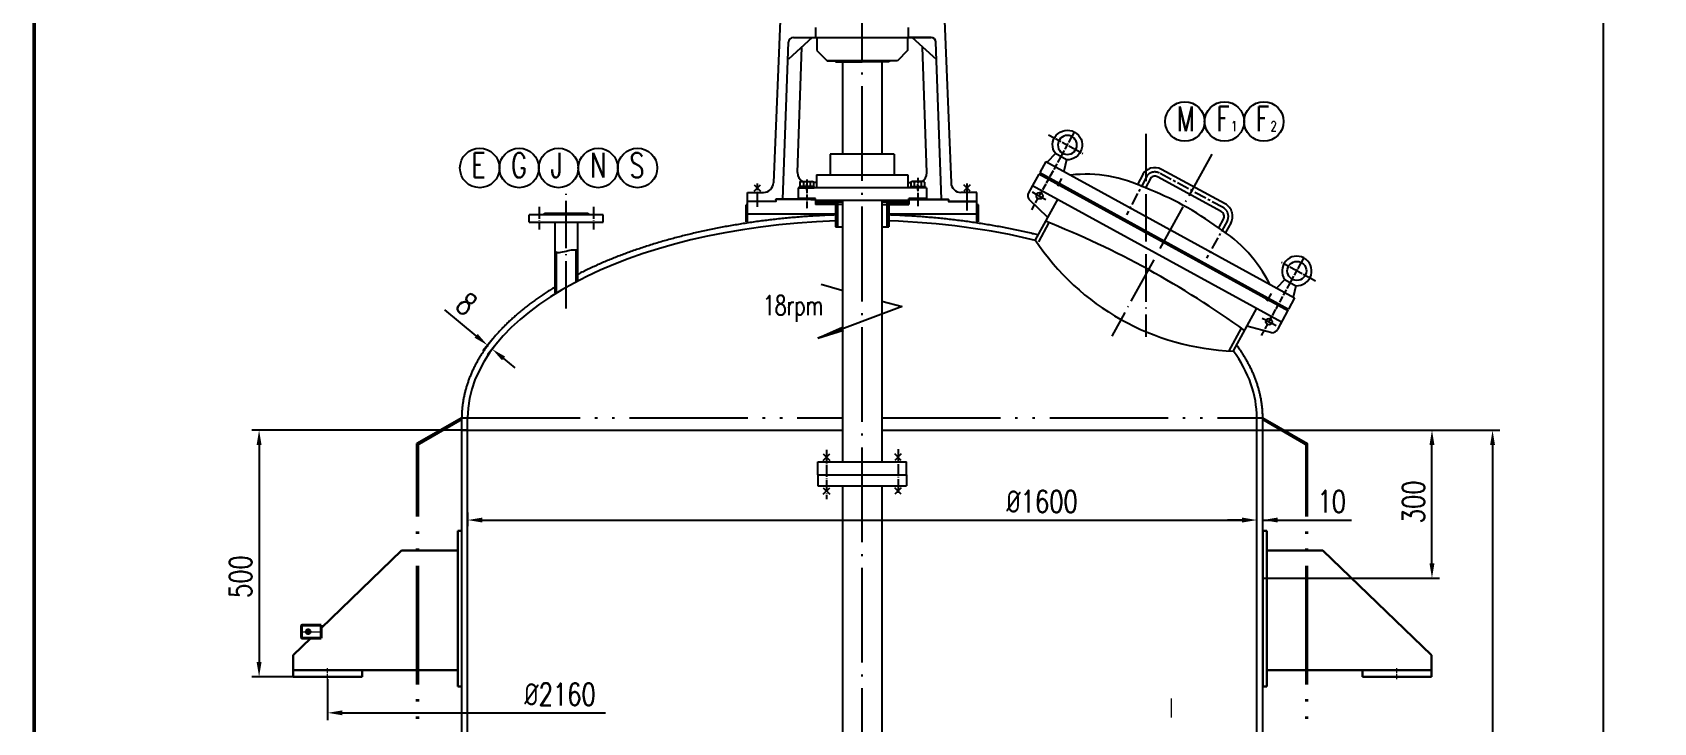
# Model space of a CAD drawing. Extents: x 2928 to 12091, y -6087 to 4005.
# Drawn here: x 5259 to 8546, y 371 to 1769 of the extents above; entities that cross this region are included whole.
import ezdxf

# ---------------------------------------------------------------- set-up
doc = ezdxf.new("R2010")
doc.units = 0
doc.header["$MEASUREMENT"] = 0
for name, pattern in [('ACAD_ISO04W100', [30.5, 24, -3, 0.5, -3]), ('ACAD_ISO05W100', [34, 24, -3, 0.5, -3, 0.5, -3]), ('CENTER', [50.8, 31.75, -6.35, 6.35, -6.35]), ('CENTERX2', [4, 2.5, -0.5, 0.5, -0.5]), ('DASH10', [12, 10, -1, 0, -1]), ('DASH30', [34, 30, -2, 0, -2])]:
    doc.linetypes.add(name, pattern=pattern)
doc.layers.get('0').update_dxf_attribs({"color": 5, "linetype": 'CONTINUOUS'})
doc.layers.get('DEFPOINTS').update_dxf_attribs({"linetype": 'CONTINUOUS'})
for name, color, linetype in [('1中心线', 3, 'ACAD_ISO04W100'), ('3轮廓', 7, 'CONTINUOUS'), ('3轮廓、图框', 7, 'CONTINUOUS'), ('4文字标注', 5, 'CONTINUOUS'), ('5设备轮廓', 7, 'CONTINUOUS'), ('6断裂线', 6, 'ACAD_ISO05W100'), ('H', 7, 'CONTINUOUS'), ('wen', 5, 'CONTINUOUS')]:
    doc.layers.add(name, color=color, linetype=linetype)
for name, color, linetype, lineweight in [('2-中心线', 3, 'ACAD_ISO04W100', 18), ('3-粗直线', 7, 'CONTINUOUS', 40), ('中心线', 3, 'DASH10', 18), ('轮廓线', 7, 'CONTINUOUS', 30)]:
    doc.layers.add(name, color=color, linetype=linetype, lineweight=lineweight)
doc.styles.add('CHINA', font='romans.shx', dxfattribs={"bigfont": 'china.shx'})
doc.styles.add('样式 2', font='ROMANS.shx', dxfattribs={"width": 0.75, "bigfont": 'hmhz.shx'})
doc.dimstyles.new('普通15CC', dxfattribs={"dimscale": 15, "dimtxt": 3, "dimasz": 2, "dimexe": 1, "dimexo": 0, "dimgap": 1, "dimtad": 1, "dimdec": 0, "dimzin": 11, "dimdsep": 46, "dimtxsty": 'CHINA', "dimcen": 0, "dimclrd": 5, "dimclre": 5, "dimclrt": 5, "dimadec": 0, "dimazin": 0, "dimtfac": 0.7, "dimtdec": 4, "dimtofl": 0, "dimtmove": 0, "dimatfit": 0, "dimfxl": 1, "dimtolj": 1, "dimtzin": 11, "dimarcsym": 0})

# ---------------------------------------------------------------- blocks, each defined once
blk = doc.blocks.new('管口符号')
at = {"layer": '4文字标注'}
blk.add_circle((-1249.14, -514.69), 4, dxfattribs=at)
at = {"layer": '4文字标注', "style": '样式 2', "width": 0.7}
for tag, p, height in [('A', (-1250.76, -516.64), 5), ('1', (-1247.74, -516.63), 2)]:
    blk.add_attdef(tag, p, '', height=height, dxfattribs=at)
blk = doc.blocks.new('*U16')
at = {"color": 3, "linetype": 'CENTER'}
blk.add_line((419.9, 127.7), (404.9, 127.7), dxfattribs=at)
at = {"color": 7, "linetype": 'Continuous'}
for p, q in [((413.9, 146.2), (410.9, 146.2)), ((410.9, 146.2), (410.9, 109.2)), ((413.9, 109.2), (413.9, 146.2)), ((410.9, 109.2), (413.9, 109.2))]:
    blk.add_line(p, q, dxfattribs=at)
blk = doc.blocks.new('*D20')
at = {"layer": '3轮廓、图框', "color": 5, "lineweight": -2}
for p, q in [((6141.8, 768.7), (6141.8, 796.2)), ((7741.8, 768.7), (7741.8, 796.2)), ((6171.8, 781.2), (7711.8, 781.2))]:
    blk.add_line(p, q, dxfattribs=at)
at = {"layer": '3轮廓、图框', "color": 5}
for points in [[(6171.8, 786.2), (6171.8, 776.2), (6141.8, 781.2)], [(7711.8, 776.2), (7711.8, 786.2), (7741.8, 781.2)]]:
    blk.add_solid(points, dxfattribs=at)
at = {"layer": 'DEFPOINTS', "color": 0}
for p in [(6141.8, 768.7), (7741.8, 781.2), (7741.8, 768.7)]:
    blk.add_point(p, dxfattribs=at)
at = {"layer": '3轮廓、图框', "color": 5, "insert": (7306.3, 818.7), "char_height": 45, "attachment_point": 5, "style": '样式 2'}
blk.add_mtext('\\A1;{\\fISOCPEUR|b0|i0|c0|p22;%%c}1600', dxfattribs=at)
blk = doc.blocks.new('*D56')
at = {"layer": '3轮廓、图框', "color": 5, "lineweight": -2}
for p, q in [((7742, 731.3), (7742, 796.2)), ((7754, 731.3), (7754, 796.2)), ((7712, 781.2), (7682, 781.2)), ((7754, 781.2), (7933.7, 781.2)), ((7784, 781.2), (7814, 781.2))]:
    blk.add_line(p, q, dxfattribs=at)
at = {"layer": '3轮廓、图框', "color": 5}
for points in [[(7712, 776.2), (7712, 786.2), (7742, 781.2)], [(7784, 786.2), (7784, 776.2), (7754, 781.2)]]:
    blk.add_solid(points, dxfattribs=at)
at = {"layer": 'DEFPOINTS', "color": 0}
for p in [(7754, 781.2), (7742, 731.3), (7754, 731.3)]:
    blk.add_point(p, dxfattribs=at)
at = {"layer": '3轮廓、图框', "color": 5, "insert": (7893.8, 818.7), "char_height": 45, "attachment_point": 5, "style": '样式 2'}
blk.add_mtext('\\A1;10{}{{\\H0.7x;}{}}', dxfattribs=at)
blk = doc.blocks.new('*D21')
at = {"layer": '3轮廓、图框', "color": 5, "lineweight": -2}
for p, q in [((7753.8, 963.3), (8234.7, 963.3)), ((8219.7, 933.3), (8219.7, -806.7)), ((7753.8, -836.7), (8234.7, -836.7))]:
    blk.add_line(p, q, dxfattribs=at)
at = {"layer": '3轮廓、图框', "color": 5}
for points in [[(8224.7, 933.3), (8214.7, 933.3), (8219.7, 963.3)], [(8214.7, -806.7), (8224.7, -806.7), (8219.7, -836.7)]]:
    blk.add_solid(points, dxfattribs=at)
at = {"layer": 'DEFPOINTS', "color": 0}
for p in [(7753.8, 963.3), (7753.8, -836.7), (8219.7, -836.7)]:
    blk.add_point(p, dxfattribs=at)
at = {"layer": '3轮廓、图框', "color": 5, "insert": (8182.2, 227.2), "char_height": 45, "attachment_point": 5, "rotation": 90, "style": '样式 2'}
blk.add_mtext('\\A1;1800', dxfattribs=at)
blk = doc.blocks.new('*D22')
at = {"layer": '3轮廓、图框', "color": 5, "lineweight": -2}
for p, q in [((7755.8, 963.3), (8111.9, 963.3)), ((8096.9, 693.3), (8096.9, 933.3)), ((7755.8, 663.3), (8111.9, 663.3))]:
    blk.add_line(p, q, dxfattribs=at)
at = {"layer": '3轮廓、图框', "color": 5}
for points in [[(8101.9, 933.3), (8091.9, 933.3), (8096.9, 963.3)], [(8091.9, 693.3), (8101.9, 693.3), (8096.9, 663.3)]]:
    blk.add_solid(points, dxfattribs=at)
at = {"layer": 'DEFPOINTS', "color": 0}
for p in [(7755.8, 963.3), (8096.9, 963.3), (7755.8, 663.3)]:
    blk.add_point(p, dxfattribs=at)
at = {"layer": '3轮廓、图框', "color": 5, "insert": (8059.4, 817.9), "char_height": 45, "attachment_point": 5, "rotation": 90, "style": '样式 2'}
blk.add_mtext('\\A1;300', dxfattribs=at)
blk = doc.blocks.new('A$C663D595A')
at = {"color": 3, "linetype": 'DASH10'}
for p, q in [((27.8, 0), (27.8, 139.5)), ((61.5, 116.3), (0, 116.3))]:
    blk.add_line(p, q, dxfattribs=at)
at = {"color": 7, "linetype": 'Continuous'}
for p, q in [((17.8, 95.3), (12.8, 77.3)), ((17.8, 95.3), (37.8, 95.3)), ((37.8, 95.3), (42.8, 77.3))]:
    blk.add_line(p, q, dxfattribs=at)
blk.add_circle((27.8, 116.3), 15, dxfattribs=at)
blk.add_arc((27.8, 116.3), 23.3, 295.4633, 244.5367, dxfattribs=at)
blk = doc.blocks.new('*D27')
at = {"layer": '3轮廓、图框', "color": 5, "lineweight": -2}
for p, q in [((6159, 1154.4), (6095.4, 1206.9)), ((6192.9, 1148.4), (6172.6, 1123.8)), ((6202.2, 1140.8), (6181.9, 1116.1)), ((6214.5, 1108.6), (6237.7, 1089.5))]:
    blk.add_line(p, q, dxfattribs=at)
at = {"layer": '3轮廓、图框', "color": 5}
for points in [[(6155.8, 1150.6), (6162.2, 1158.3), (6182.1, 1135.3)], [(6217.7, 1112.5), (6211.4, 1104.8), (6191.4, 1127.7)]]:
    blk.add_solid(points, dxfattribs=at)
at = {"layer": 'DEFPOINTS', "color": 0}
for p in [(6182.1, 1135.3), (6192.9, 1148.4), (6202.2, 1140.8)]:
    blk.add_point(p, dxfattribs=at)
at = {"layer": '3轮廓、图框', "color": 5, "insert": (6139.5, 1219.1), "char_height": 45, "attachment_point": 5, "rotation": 320.4809, "style": '样式 2'}
blk.add_mtext('\\A1;8{}{{\\H0.7x;}{}}', dxfattribs=at)
blk = doc.blocks.new('*D29')
at = {"layer": '3轮廓、图框', "color": 5, "lineweight": -2}
for p, q in [((6141.8, 963.3), (5703.9, 963.3)), ((5718.9, 933.3), (5718.9, 493.3)), ((5787.8, 463.3), (5703.9, 463.3))]:
    blk.add_line(p, q, dxfattribs=at)
at = {"layer": '3轮廓、图框', "color": 5}
for points in [[(5723.9, 933.3), (5713.9, 933.3), (5718.9, 963.3)], [(5713.9, 493.3), (5723.9, 493.3), (5718.9, 463.3)]]:
    blk.add_solid(points, dxfattribs=at)
at = {"layer": 'DEFPOINTS', "color": 0}
for p in [(6141.8, 963.3), (5718.9, 463.3), (5787.8, 463.3)]:
    blk.add_point(p, dxfattribs=at)
at = {"layer": '3轮廓、图框', "color": 5, "insert": (5681.4, 666.5), "char_height": 45, "attachment_point": 5, "rotation": 90, "style": '样式 2'}
blk.add_mtext('\\A1;500', dxfattribs=at)
blk = doc.blocks.new('*D30')
at = {"layer": '3轮廓、图框', "color": 5, "lineweight": -2}
for p, q in [((5857.8, 459.1), (5857.8, 375.6)), ((5887.8, 390.6), (6421.1, 390.6))]:
    blk.add_line(p, q, dxfattribs=at)
at = {"layer": '3轮廓、图框', "color": 5}
blk.add_solid([(5887.8, 395.6), (5887.8, 385.6), (5857.8, 390.6)], dxfattribs=at)
at = {"layer": 'DEFPOINTS', "color": 0}
for p in [(5857.8, 459.1), (6941.8, 459.1), (6941.8, 390.6)]:
    blk.add_point(p, dxfattribs=at)
at = {"layer": '3轮廓、图框', "color": 5, "insert": (6329, 428.1), "char_height": 45, "attachment_point": 5, "style": '样式 2'}
blk.add_mtext('\\A1;{\\fISOCPEUR|b0|i0|c134|p0;%%C}2160', dxfattribs=at)
blk = doc.blocks.new('*D31')
at = {"layer": '3轮廓、图框', "color": 5, "lineweight": -2}
for p, q in [((7028, 2919.9), (8459.5, 2919.9)), ((8444.5, -1410.9), (8444.5, 2889.9)), ((7260.2, -1440.9), (8459.5, -1440.9))]:
    blk.add_line(p, q, dxfattribs=at)
at = {"layer": '3轮廓、图框', "color": 5}
for points in [[(8449.5, 2889.9), (8439.5, 2889.9), (8444.5, 2919.9)], [(8439.5, -1410.9), (8449.5, -1410.9), (8444.5, -1440.9)]]:
    blk.add_solid(points, dxfattribs=at)
at = {"layer": 'DEFPOINTS', "color": 0}
for p in [(7028, 2919.9), (8444.5, 2919.9), (7260.2, -1440.9)]:
    blk.add_point(p, dxfattribs=at)
at = {"layer": '3轮廓、图框', "color": 5, "insert": (8407, 241.5), "char_height": 45, "attachment_point": 5, "rotation": 90, "style": '样式 2'}
blk.add_mtext('\\A1;~4600', dxfattribs=at)

msp = doc.modelspace()

# ---------------------------------------------------------------- hatches: boundary and pattern name
at = {"layer": '4文字标注'}
h = msp.add_hatch(dxfattribs=at)
h.set_pattern_fill('ANSI31', color=256, scale=2, style=0)
h.set_pattern_definition([(45, (7969.46002, 1422.68557), (-0.176776695, 0.176776695), [])])
h.paths.add_polyline_path([(6847.01496, 1425.51249), (6847.01496, 1422.51249), (6849.75204, 1425.51249)])
h = msp.add_hatch(dxfattribs=at)
h.set_pattern_fill('ANSI31', color=256, scale=20, angle=90, style=0)
h.set_pattern_definition([(135, (18777.5346, -7077.2578), (-1.76776695, -1.76776695), [])])
h.paths.add_polyline_path([(6849.75204, 1425.51249), (6847.01496, 1422.51249), (6847.01496, 1420.51249), (6891.76496, 1420.51249), (6891.76496, 1425.51249)])
h.paths.add_polyline_path([(6991.76496, 1425.51249), (6991.76496, 1420.51249), (7036.51496, 1420.51249), (7036.51496, 1422.51249), (7033.77789, 1425.51249)])
h = msp.add_hatch(dxfattribs=at)
h.set_pattern_fill('ANSI37', color=256, scale=20, style=0)
h.set_pattern_definition([(135, (5892.07, 1422.6856), (1.767767, 1.767767), []), (45, (5892.07, 1422.6856), (1.767767, -1.767767), [])])
h.paths.add_polyline_path([(6851.68073, 1425.51249), (6851.68073, 1428.51249), (6891.76496, 1428.51249), (6891.76496, 1425.51249)])
h = msp.add_hatch(dxfattribs=at)
h.set_pattern_fill('ANSI31', color=256, style=0)
h.set_pattern_definition([(45, (18777.53461, -7077.25776), (-0.0883883476, 0.0883883476), [])])
h.paths.add_polyline_path([(6991.76496, 1413.51387), (6995.76496, 1414.58567), (6995.76496, 1420.51249), (6991.76496, 1420.51249)])
h.paths.add_polyline_path([(6891.76496, 1420.51249), (6887.76496, 1420.51249), (6887.76496, 1414.58567), (6891.76496, 1413.51387)])
h = msp.add_hatch(dxfattribs=at)
h.set_pattern_fill('ANSI31', color=256, scale=20, style=0)
h.set_pattern_definition([(45, (18777.5346, -7077.2578), (-1.76776695, 1.76776695), [])])
h.paths.add_polyline_path([(6991.76496, 1375.51249), (6995.76496, 1375.51249), (6995.76496, 1414.58567), (6991.76496, 1413.51387)])
h.paths.add_polyline_path([(6891.76496, 1413.51387), (6887.76496, 1414.58567), (6887.76496, 1375.51249), (6891.76496, 1375.51249)])
h = msp.add_hatch(dxfattribs=at)
h.set_pattern_fill('ANSI37', color=256, scale=20, style=0)
h.set_pattern_definition([(45, (7991.46, 1422.6856), (-1.767767, 1.767767), []), (135, (7991.46, 1422.6856), (-1.767767, -1.767767), [])])
h.paths.add_polyline_path([(7031.8492, 1425.51249), (7031.8492, 1428.51249), (6991.76496, 1428.51249), (6991.76496, 1425.51249)])
h = msp.add_hatch(dxfattribs=at)
h.set_pattern_fill('ANSI31', color=256, scale=2, style=0)
h.set_pattern_definition([(135, (5914.0699, 1422.68557), (0.176776695, 0.176776695), [])])
h.paths.add_polyline_path([(7036.51496, 1425.51249), (7036.51496, 1422.51249), (7033.77789, 1425.51249)])

# ---------------------------------------------------------------- linework, layer by layer
at = {"color": 7, "linetype": 'Continuous'}
for p, q in [((6788.38196, 2116.53662), (6761.63384, 1464.53662)), ((7095.14797, 2116.53662), (7121.89609, 1464.53662)), ((6781.0155, 1431.11249), (6792.25902, 1749.18576)), ((7102.51443, 1431.11249), (7091.27091, 1749.18576)), ((6810.52391, 1485.28836), (6819.36295, 1739.59248)), ((7073.00602, 1485.28836), (7064.16698, 1739.59248)), ((7299.6031, 1481.77296), (7278.96249, 1444.13985)), ((7299.6031, 1481.77296), (7287.23741, 1459.22714)), ((7805.8759, 1204.09779), (7299.6031, 1481.77296)), ((7313.91552, 1507.86816), (7301.54983, 1485.32234)), ((7301.54983, 1485.32234), (7806.01259, 1208.63992)), ((7313.91552, 1507.86816), (7818.37829, 1231.18574)), ((7511.12313, 1482.62887), (7499.3473, 1460.02744)), ((7677.63784, 1421.86129), (7548.64725, 1491.65192)), ((6815.40856, 1465.84069), (6817.26496, 1466.91249)), ((6815.40856, 1465.84069), (6815.40856, 1456.91249)), ((6843.12137, 1454.51249), (6815.40856, 1454.51249)), ((6817.26496, 1466.91249), (6841.26496, 1466.91249)), ((6822.33676, 1465.84069), (6822.33676, 1456.91249)), ((6836.19317, 1465.84069), (6836.19317, 1456.91249)), ((6841.26496, 1466.91249), (6843.12137, 1465.84069)), ((6843.12137, 1465.84069), (6843.12137, 1456.91249)), ((6849.26496, 1464.91249), (6843.12137, 1464.91249)), ((7034.26496, 1464.91249), (7040.40856, 1464.91249)), ((7042.26496, 1466.91249), (7040.40856, 1465.84069)), ((7040.40856, 1465.84069), (7040.40856, 1456.91249)), ((7066.26496, 1466.91249), (7042.26496, 1466.91249)), ((7047.33676, 1465.84069), (7047.33676, 1456.91249)), ((7061.19317, 1465.84069), (7061.19317, 1456.91249)), ((7068.12137, 1465.84069), (7066.26496, 1466.91249)), ((7068.12137, 1465.84069), (7068.12137, 1456.91249)), ((7287.23741, 1459.22714), (7337.68368, 1431.5589)), ((7525.88494, 1473.46749), (7515.77404, 1454.06157)), ((7669.39367, 1406.62398), (7540.40307, 1476.41461)), ((6709.26496, 1444.91249), (6741.63737, 1444.91249)), ((6766.76496, 1430.51249), (6766.76496, 1431.11249)), ((7116.76496, 1430.51249), (7116.76496, 1431.11249)), ((7174.26496, 1444.91249), (7141.89256, 1444.91249)), ((7279.39101, 1431.0501), (7317.65911, 1395.04898)), ((7338.03584, 1431.95546), (7292.25952, 1348.93656)), ((7337.68368, 1431.5589), (7791.70017, 1182.54472)), ((7320.25678, 1383.74345), (7299.10655, 1345.18117)), ((7674.48154, 1391.84239), (7663.87779, 1372.95467)), ((7689.91604, 1383.94513), (7677.77081, 1362.31169)), ((7818.37829, 1231.18574), (7806.01259, 1208.63992)), ((7741.25389, 1210.21296), (7694.11281, 1124.26271)), ((7804.06587, 1205.09054), (7783.42526, 1167.45743)), ((7710.34773, 1169.90487), (7685.12947, 1123.92554)), ((7772.15676, 1160.78314), (7721.22932, 1173.70304)), ((6851.76496, 872.48751), (6851.76496, 899.48751)), ((7031.76496, 872.48751), (7031.76496, 899.48751)), ((6851.76496, 872.48751), (6851.76496, 850.48751)), ((6851.76496, 872.48751), (7031.76496, 872.48751)), ((7031.76496, 872.48751), (7031.76496, 850.48751)), ((6851.76496, 850.48751), (7007.26496, 850.48751)), ((6992.76496, 850.48751), (7031.76496, 850.48751))]:
    msp.add_line(p, q, dxfattribs=at)
at = {"color": 3, "linetype": 'CENTERX2', "ltscale": 10}
for p, q in [((7673.51575, 1414.24263), (7544.52516, 1484.03326)), ((7518.53772, 1478.11284), (7477.55701, 1399.45822)), ((7682.21704, 1387.92627), (7639.50103, 1311.83925))]:
    msp.add_line(p, q, dxfattribs=at)
at = {"color": 3, "linetype": 'DASH30'}
for p, q in [((6729.26496, 1415.47106), (6729.26496, 1462.85863)), ((7154.26496, 1415.47106), (7154.26496, 1462.85863)), ((7154.26496, 1408.65912), (7154.26496, 1459.91249))]:
    msp.add_line(p, q, dxfattribs=at)
for p, q in [((7287.23741, 1459.22714), (7282.44399, 1450.48751)), ((7791.70017, 1182.54472), (7786.90675, 1173.80509))]:
    msp.add_line(p, q)
at = {"color": 3, "linetype": 'DASH10'}
for p, q in [((7286.11989, 1445.89255), (7314.2714, 1430.45231)), ((7781.0562, 1174.43511), (7752.90469, 1189.87535))]:
    msp.add_line(p, q, dxfattribs=at)
at = {"color": 7, "linetype": 'Continuous'}
for points in [[(6847.01496, 1430.51249), (6766.76496, 1430.51249), (6766.76496, 1426.91249), (6709.26496, 1426.91249), (6709.26496, 1444.91249)], [(6847.01496, 1431.11249), (6766.76496, 1431.11249)], [(7036.51496, 1430.51249), (7116.76496, 1430.51249), (7116.76496, 1426.91249), (7174.26496, 1426.91249), (7174.26496, 1444.91249)], [(7036.51496, 1431.11249), (7116.76496, 1431.11249)], [(7036.51496, 1431.11249), (7046.26496, 1431.11249)]]:
    msp.add_lwpolyline(points, dxfattribs=at)
for centre, radius, start, end in [((6802.25277, 1748.83249), 10, 90, 177.97550394), ((7081.27715, 1748.83249), 10, 2.02449606, 90), ((6830.52038, 1484.91249), 20, 178.92313848, 244.15806724), ((7053.00955, 1484.91249), 20, 295.84193276, 1.07686152), ((7394.52586, 1203.31818), 278.51996, 64.19368417, 96.21739878), ((7534.90695, 1466.2564), 28.87435, 61.58430327, 152.47953711), ((6741.63737, 1464.91249), 20, 270, 358.92313848), ((6818.87266, 1460.77852), 6.13397, 55.61575253, 124.38424747), ((6829.26496, 1443.98429), 22.9282, 72.41204623, 107.58795377), ((6839.65727, 1460.77852), 6.13397, 55.61575253, 124.38424747), ((7043.87266, 1460.77852), 6.13397, 55.61575253, 124.38424747), ((7054.26496, 1443.98429), 22.9282, 72.41204623, 107.58795377), ((7064.65727, 1460.77852), 6.13397, 55.61575253, 124.38424747), ((7141.89256, 1464.91249), 20, 181.07686152, 270), ((7298.64255, 881.79815), 612.07149, 53.36466307, 69.22196347), ((7534.90695, 1466.2564), 11.54974, 61.58430327, 152.47953711), ((7290.2354, 1437.95701), 12.85714, 151.25657685, 212.49348111), ((7663.89755, 1396.46577), 28.87435, 330.68971394, 61.58430327), ((7663.89755, 1396.46577), 11.54974, 330.68971394, 61.58430327), ((7516.913, 1134.43348), 280.16247, 26.36585293, 58.36070845), ((7772.15234, 1173.64028), 12.85714, 270.01967259, 331.25657685)]:
    msp.add_arc(centre, radius, start, end, dxfattribs=at)
at = {"layer": '1中心线', "ltscale": 8}
msp.add_line((6941.76495, -1459.73933), (6941.76495, 2957.62181), dxfattribs=at)
at = {"layer": '1中心线', "ltscale": 4}
for p, q in [((7516.76495, 1563.61084), (7516.76495, 1152.09171)), ((7650.39496, 1522.47294), (7447.71123, 1153.91148)), ((6341.76495, 1209.93034), (6341.76495, 1451.98192))]:
    msp.add_line(p, q, dxfattribs=at)
at = {"layer": '1中心线', "ltscale": 0.5}
for p, q in [((6829.26496, 1470.96027), (6829.26496, 1411.06854)), ((7054.26496, 1474.86684), (7054.26496, 1416.21642))]:
    msp.add_line(p, q, dxfattribs=at)
at = {"layer": '1中心线', "ltscale": 2}
for p, q in [((7338.26399, 1457.56581), (7346.72889, 1472.9995)), ((7762.87279, 1224.68085), (7771.33769, 1240.11454))]:
    msp.add_line(p, q, dxfattribs=at)
at = {"layer": '1中心线'}
for p, q in [((6286.76495, 1415.72686), (6286.76495, 1369.72686)), ((6396.76495, 1415.72686), (6396.76495, 1369.72686)), ((6869.26496, 923.57957), (6869.26496, 823.30879)), ((7014.26496, 924.79488), (7014.26496, 833.84201))]:
    msp.add_line(p, q, dxfattribs=at)
at = {"layer": '1中心线', "ltscale": 5}
for centre, start, end in [((7534.90695, 1466.2564), 61.58430327, 152.47953711), ((7663.89755, 1396.46577), 330.68971394, 61.58430327)]:
    msp.add_arc(centre, 20.21205, start, end, dxfattribs=at)
at = {"layer": '2-中心线'}
msp.add_line((5818.42849, 560.9006), (5818.42849, 549.49636), dxfattribs=at)
at = {"layer": '2-中心线', "ltscale": 2}
msp.add_line((5802.40235, 555.04265), (5847.49854, 555.04265), dxfattribs=at)
at = {"layer": '3-粗直线'}
for points in [[(5817.91623, 541.70932), (5806.42849, 541.70932), (5805.09516, 543.04265), (5805.09516, 567.04265), (5806.42849, 568.37599), (5845.03727, 568.37599)], [(5838.59037, 568.37599), (5845.03727, 568.37599)], [(5842.44846, 568.37599), (5845.03727, 568.37599)], [(5845.03727, 568.37599), (5845.03727, 541.70932)], [(5838.59037, 541.70932), (5817.91623, 541.70932)], [(5838.59037, 541.70932), (5845.03727, 541.70932)]]:
    msp.add_lwpolyline(points, dxfattribs=at)
msp.add_circle((5818.42849, 555.04265), 3.8, dxfattribs=at)
at = {"layer": '3轮廓', "color": 7}
for p, q in [((6840.50271, 1758.83249), (6791.9938, 1714.68288)), ((7043.02722, 1758.83249), (7091.53613, 1714.68288)), ((6901.76496, 1709.63249), (6901.76496, 1522.51249)), ((6981.76496, 1709.63249), (6981.76496, 1522.51249)), ((6876.76496, 1522.51249), (6876.76496, 1480.334)), ((7006.76496, 1522.51249), (6876.76496, 1522.51249)), ((7006.76496, 1522.51249), (7006.76496, 1480.334)), ((6849.26496, 1480.334), (7034.26496, 1480.334)), ((6849.26496, 1480.334), (6849.26496, 1454.51249)), ((7034.26496, 1480.334), (7034.26496, 1454.51249)), ((6811.76496, 1454.51249), (6811.76496, 1432.51249)), ((6941.76496, 1454.51249), (6811.76496, 1454.51249)), ((7071.76496, 1454.51249), (6941.76496, 1454.51249)), ((7071.76496, 1454.51249), (7071.76496, 1432.51249)), ((6706.26496, 1385.2893), (6706.26496, 1419.91249)), ((6709.26496, 1419.91249), (6706.26496, 1419.91249)), ((6709.26496, 1426.91249), (6709.26496, 1431.91249)), ((6709.26496, 1385.71436), (6709.26496, 1426.91249)), ((6766.76496, 1426.91249), (6709.26496, 1426.91249)), ((6847.01496, 1432.51249), (6811.76496, 1432.51249)), ((6837.26496, 1430.51249), (6847.01496, 1430.51249)), ((6847.01496, 1428.51249), (6847.01496, 1432.51249)), ((6847.01496, 1430.51249), (6847.01496, 1420.51249)), ((6941.76496, 1428.51249), (6847.01496, 1428.51249)), ((6901.76496, 1425.51249), (6847.01496, 1425.51249)), ((6901.76496, 1420.51249), (6847.01496, 1420.51249)), ((6848.68073, 1428.51249), (6848.68073, 1425.51249)), ((6887.76496, 1420.51249), (6887.76496, 1375.51249)), ((6891.77508, 1413.51116), (6887.76496, 1414.58567)), ((6891.76496, 1428.51249), (6891.76496, 1375.51249)), ((6901.76496, 1428.51249), (6901.76496, 899.48751)), ((7036.51496, 1428.51249), (6941.76496, 1428.51249)), ((6981.76496, 1428.51249), (6981.76496, 899.48751)), ((6995.76496, 1425.51249), (6981.76496, 1425.51249)), ((6981.76496, 1420.51249), (7036.51496, 1420.51249)), ((6991.75485, 1413.51116), (6995.76496, 1414.58567)), ((6991.76496, 1428.51249), (6991.76496, 1375.51249)), ((7036.51496, 1425.51249), (6991.76496, 1425.51249)), ((6995.76496, 1420.51249), (6995.76496, 1375.51249)), ((7034.8492, 1428.51249), (7034.8492, 1425.51249)), ((7071.76496, 1432.51249), (7036.51496, 1432.51249)), ((7036.51496, 1430.51249), (7036.51496, 1432.51249)), ((7046.26496, 1430.51249), (7036.51496, 1430.51249)), ((7036.51496, 1430.51249), (7036.51496, 1420.51249)), ((7174.26496, 1426.91249), (7116.76496, 1426.91249)), ((7174.26496, 1426.91249), (7174.26496, 1427.91249)), ((7174.26496, 1385.71441), (7174.26496, 1426.91249)), ((7177.26496, 1419.91249), (7174.26496, 1419.91249)), ((7177.26496, 1385.28929), (7177.26496, 1419.91249)), ((6887.76496, 1400.91249), (6709.26496, 1400.91249)), ((7174.26496, 1400.91249), (6995.76496, 1400.91249)), ((6887.76496, 1375.51249), (6901.76496, 1375.51249)), ((6981.76496, 1375.51249), (6995.76496, 1375.51249)), ((6129.76495, -861.72691), (6129.76495, 988.27309)), ((6141.76495, -861.72691), (6141.76495, 988.27309)), ((7741.76495, -574.48739), (7741.76495, 988.27309)), ((7753.76495, -571.272), (7753.76495, 988.27309)), ((6129.76495, 963.27309), (6901.76496, 963.27309)), ((6981.76496, 963.27309), (7753.76495, 963.27309)), ((6851.76496, 899.48751), (7031.76496, 899.48751)), ((6901.76496, 872.48751), (6981.76496, 872.48751)), ((6901.76496, 850.48751), (6901.76496, -192.54989)), ((6981.76496, 850.48751), (6981.76496, -164.43064))]:
    msp.add_line(p, q, dxfattribs=at)
at = {"layer": '3轮廓', "color": 5}
for p, q in [((6722.76496, 1460.53921), (6735.76496, 1447.53921)), ((6722.76496, 1447.53921), (6735.76496, 1460.53921)), ((7160.76496, 1447.53921), (7147.76496, 1460.53921)), ((7160.76496, 1460.53921), (7147.76496, 1447.53921))]:
    msp.add_line(p, q, dxfattribs=at)
at = {"layer": '3轮廓'}
for p, q in [((6266.76495, 1384.72686), (6266.76495, 1399.72686)), ((6297.76495, 1399.72686), (6297.76495, 1402.72686)), ((6297.76495, 1402.72686), (6385.76495, 1402.72686)), ((6319.26495, 1241.74142), (6319.26495, 1384.72686)), ((6364.26495, 1384.72686), (6364.26495, 1265.08247)), ((6385.76495, 1402.72686), (6385.76495, 1399.72686)), ((6416.76495, 1384.72686), (6416.76495, 1399.72686)), ((6321.76495, 1243.04002), (6321.76495, 1323.99023)), ((6361.76495, 1263.77263), (6361.76495, 1328.26349))]:
    msp.add_line(p, q, dxfattribs=at)
msp.add_lwpolyline([(11970.93902, 3884.63596, 7.2, 7.2, 0), (11970.93902, -5967.36404, 7.2, 7.2, 0), (5262.93902, -5967.36404, 7.2, 7.2, 0), (5262.93902, 3884.63596, 7.2, 7.2, 0), (11970.93902, 3884.63596, 7.2, 7.2, 0), (11970.93902, -5967.36404, 0, 0, 0)], format="xyseb", dxfattribs=at)
for centre in [(7301.23449, 1438.24169), (7766.48047, 1183.06847), (7766.48047, 1183.06847)]:
    msp.add_circle(centre, 6.42857, dxfattribs=at)
at = {"layer": '3轮廓', "color": 7}
for start_param, end_param in [(4.7795260709, 6.2831853072), (4.2576736248, 4.6448376028), (3.1415925995, 3.4884819617)]:
    msp.add_ellipse((6941.76495, 988.27309), major_axis=(-800, 0), ratio=0.5, start_param=start_param, end_param=end_param, dxfattribs=at)
for points, knots in [([(6887.76496, 1399.36761), (6884.8012, 1399.2681), (6877.19045, 1398.99145), (6864.94151, 1398.45866), (6851.02741, 1397.7316), (6837.14017, 1396.88388), (6823.28392, 1395.91576), (6809.46274, 1394.8275), (6795.68074, 1393.61942), (6781.94199, 1392.29186), (6768.25055, 1390.8452), (6754.61048, 1389.27986), (6741.0258, 1387.59627), (6727.50054, 1385.79492), (6714.03869, 1383.87632), (6700.64423, 1381.84101), (6687.32112, 1379.68957), (6674.07329, 1377.42262), (6660.90465, 1375.04078), (6647.81909, 1372.54474), (6634.82047, 1369.9352), (6621.91262, 1367.21289), (6609.09935, 1364.37858), (6596.38443, 1361.43306), (6583.77161, 1358.37717), (6571.2646, 1355.21175), (6558.86709, 1351.93768), (6546.58271, 1348.55588), (6534.41508, 1345.0673), (6522.36777, 1341.47288), (6510.44433, 1337.77363), (6498.64825, 1333.97057), (6486.983, 1330.06474), (6475.45199, 1326.05721), (6464.05861, 1321.94908), (6452.80619, 1317.74145), (6441.69803, 1313.43547), (6430.73739, 1309.03231), (6419.92746, 1304.53314), (6409.27142, 1299.93916), (6398.77238, 1295.25161), (6388.43342, 1290.47172), (6378.25756, 1285.60075), (6370.22428, 1281.61951), (6365.58353, 1279.26266), (6364.26495, 1278.58831)], [1041.6917468297, 1041.6917468297, 1041.6917468297, 1041.6917468297, 1050.588028243, 1064.5389060817, 1078.4728357541, 1092.3867582568, 1106.2776258551, 1120.142403839, 1133.9780722879, 1147.7816278463, 1161.5500855121, 1175.2804804387, 1188.9698697519, 1202.6153343846, 1216.2139809297, 1229.7629435134, 1243.259385691, 1256.7005023668, 1270.0835217401, 1283.40570728, 1296.6643597303, 1309.8568191478, 1322.9804669758, 1336.0327281558, 1349.0110732799, 1361.913020787, 1374.7361392054, 1387.4780494454, 1400.1364271448, 1412.7090050716, 1425.1935755852, 1437.5879931634, 1449.8901769951, 1462.0981136458, 1474.2098597979, 1486.2235450709, 1498.1373749256, 1509.9496336555, 1521.6586874711, 1533.2629876797, 1544.7610739659, 1556.1515777754, 1567.4332258061, 1578.6048436094, 1583.0478316452, 1583.0478316452, 1583.0478316452, 1583.0478316452]), ([(7297.72876, 1358.85545), (7294.21095, 1359.72061), (7286.46015, 1361.59182), (7274.4306, 1364.37857), (7261.61733, 1367.21288), (7248.70948, 1369.93519), (7235.71086, 1372.54473), (7222.6253, 1375.04077), (7209.45666, 1377.42261), (7196.20883, 1379.68957), (7182.88572, 1381.841), (7169.49126, 1383.87631), (7156.02941, 1385.79491), (7142.50415, 1387.59626), (7128.91947, 1389.27985), (7115.2794, 1390.8452), (7101.58796, 1392.29186), (7087.84921, 1393.61941), (7074.0672, 1394.8275), (7060.24603, 1395.91575), (7046.38978, 1396.88388), (7032.50254, 1397.7316), (7018.58843, 1398.45866), (7006.33949, 1398.99145), (6998.72874, 1399.2681), (6995.76496, 1399.36761)], [628.4629863569, 628.4629863569, 628.4629863569, 628.4629863569, 639.3308378135, 652.383098767, 665.5067463763, 678.6992055833, 691.9578578313, 705.2800431773, 718.6630623651, 732.104178864, 745.6006208735, 759.1495832978, 772.7482296924, 786.3936941836, 800.0830833644, 813.8134781676, 827.5819357194, 841.385491173, 855.2211595264, 869.0859374243, 882.9768049459, 896.8907273814, 910.8246569962, 924.7755347868, 933.671836766, 933.671836766, 933.671836766, 933.671836766]), ([(6319.26495, 1253.58375), (6316.77327, 1252.07848), (6311.34205, 1248.74913), (6303.06983, 1243.51059), (6294.49025, 1237.87914), (6286.10143, 1232.17002), (6277.90589, 1226.38463), (6269.90609, 1220.52437), (6262.10446, 1214.59067), (6254.50337, 1208.58497), (6247.10518, 1202.50869), (6239.91219, 1196.3633), (6232.92666, 1190.15025), (6226.15083, 1183.87101), (6219.5869, 1177.52706), (6213.23704, 1171.11992), (6207.10339, 1164.65109), (6201.18807, 1158.12212), (6195.49316, 1151.53455), (6190.02074, 1144.89), (6184.77286, 1138.19008), (6179.75154, 1131.43644), (6174.95879, 1124.63081), (6170.39659, 1117.77494), (6166.06691, 1110.87065), (6161.9717, 1103.91982), (6158.11287, 1096.92441), (6154.49229, 1089.88646), (6151.11183, 1082.8081), (6147.97327, 1075.69157), (6145.07836, 1068.53919), (6142.42878, 1061.3534), (6140.02614, 1054.13675), (6137.87194, 1046.89191), (6135.96759, 1039.62166), (6134.31437, 1032.32889), (6132.91345, 1025.01659), (6131.76581, 1017.68786), (6130.87231, 1010.34587), (6130.23361, 1002.99385), (6129.85019, 995.63521), (6129.76495, 990.72637), (6129.76495, 988.27309)], [1634.538436157, 1634.538436157, 1634.538436157, 1634.538436157, 1643.2715621617, 1653.6491964083, 1663.9114333135, 1674.0581688868, 1684.0894401276, 1694.0054297529, 1703.806470971, 1713.4930522785, 1723.0658222536, 1732.5255943142, 1741.8733514024, 1751.1102505546, 1760.2376273054, 1769.2569998738, 1778.170073068, 1786.9787418438, 1795.6850944429, 1804.2914150359, 1812.8001857872, 1821.2140882609, 1829.5360040825, 1837.7690147763, 1845.9164006989, 1853.9816389996, 1861.9684005454, 1869.8805457626, 1877.7221193621, 1885.4973439313, 1893.2106123985, 1900.8664793923, 1908.4696515401, 1916.0249767681, 1923.5374326826, 1931.0121141239, 1938.4542199921, 1945.8690394535, 1953.2619376289, 1960.6383408692, 1968.0037217121, 1975.3635836097, 1975.3635836097, 1975.3635836097, 1975.3635836097]), ([(7753.76495, 988.27306), (7753.76495, 990.72635), (7753.67972, 995.63519), (7753.2963, 1002.99383), (7752.6576, 1010.34585), (7751.7641, 1017.68784), (7750.61646, 1025.01657), (7749.21554, 1032.32887), (7747.56232, 1039.62164), (7745.65797, 1046.89189), (7743.50377, 1054.13673), (7741.10113, 1061.35337), (7738.45155, 1068.53916), (7735.55665, 1075.69155), (7732.41809, 1082.80808), (7729.03762, 1089.88644), (7725.41705, 1096.92439), (7721.55822, 1103.9198), (7717.463, 1110.87063), (7713.13333, 1117.77492), (7708.57113, 1124.63079), (7704.32763, 1130.6565), (7701.58442, 1134.38024), (7700.47423, 1135.86121)], [0, 0, 0, 0, 7.359861889, 14.7252427061, 22.1016459035, 29.494544019, 36.9093634036, 44.3514691785, 51.8261505099, 59.3386062987, 66.8939313852, 74.4971033761, 82.1529701982, 89.8662384792, 97.6414628483, 105.4830362341, 113.3951812249, 121.3819425319, 129.447180582, 137.594566243, 145.8275766645, 154.149492204, 159.7019867291, 159.7019867291, 159.7019867291, 159.7019867291])]:
    msp.add_open_spline(points, degree=3, knots=knots, dxfattribs=at)
at = {"layer": '3轮廓、图框'}
for p, q in [((6416.76495, 1399.72686), (6266.76495, 1399.72686)), ((6266.76495, 1384.72686), (6416.76495, 1384.72686))]:
    msp.add_line(p, q, dxfattribs=at)
msp.add_arc((7712.79926, 1627.71867), 504.55241, 213.54099556, 267.94063182, dxfattribs=at)
at = {"layer": '4文字标注'}
for p, q in [((6847.01496, 1422.51249), (6849.75204, 1425.51249)), ((7036.51496, 1422.51249), (7033.77789, 1425.51249)), ((6862.76496, 915.15642), (6875.76496, 902.15642)), ((6862.76496, 902.15642), (6875.76496, 915.15642)), ((7020.76496, 915.15642), (7007.76496, 902.15642)), ((7020.76496, 902.15642), (7007.76496, 915.15642)), ((6862.76496, 846.47859), (6875.76496, 833.47859)), ((6862.76496, 833.47859), (6875.76496, 846.47859)), ((7020.76496, 846.47859), (7007.76496, 833.47859)), ((7020.76496, 833.47859), (7007.76496, 846.47859))]:
    msp.add_line(p, q, dxfattribs=at)
msp.add_lwpolyline([(6319.26495, 1326.12686), (6320.53937, 1324.58878), (6322.42902, 1323.66592), (6324.84601, 1323.27042), (6327.70245, 1323.31436), (6330.91046, 1323.70987), (6334.38214, 1324.36905), (6338.0296, 1325.20401), (6341.76495, 1326.12686), (6345.5003, 1327.04971), (6349.14777, 1327.88467), (6352.61945, 1328.54385), (6355.82745, 1328.93936), (6358.6839, 1328.98331), (6361.10089, 1328.5878), (6362.99054, 1327.66495), (6364.26495, 1326.12686)], dxfattribs=at)
msp.add_arc((6637.56746, -324.48899), 1839.59142, 54.08265773, 68.45634548, dxfattribs=at)
at = {"layer": '5设备轮廓', "ltscale": 0.5}
for p, q in [((6847.74496, 1758.83249), (6847.74496, 1779.43249)), ((7035.78496, 1758.83249), (7035.78496, 1779.43249)), ((6802.25277, 1758.83249), (7081.27715, 1758.83249)), ((6849.81496, 1758.83249), (6849.81496, 1732.40249)), ((7035.78496, 1758.83249), (7033.71496, 1758.83249)), ((7033.71496, 1758.83249), (7033.71496, 1732.40249)), ((7081.27715, 1758.83249), (7033.71496, 1758.83249)), ((6849.81496, 1732.40249), (6870.51496, 1711.70249)), ((6870.51496, 1711.70249), (6887.46496, 1711.70249)), ((7013.01496, 1711.70249), (6870.51496, 1711.70249)), ((6887.46496, 1711.70249), (6887.46496, 1709.63249)), ((6887.46496, 1709.63249), (6941.76496, 1709.63249)), ((6996.06496, 1709.63249), (6941.76496, 1709.63249)), ((6996.06496, 1711.70249), (6996.06496, 1709.63249)), ((7033.71496, 1732.40249), (7013.01496, 1711.70249))]:
    msp.add_line(p, q, dxfattribs=at)
at = {"layer": '6断裂线', "ltscale": 10}
for p, q in [((6129.7655, 988.53734), (6038.76495, 935.99815)), ((6129.76495, 988.27309), (6901.76496, 988.27309)), ((6981.76496, 988.27309), (7753.76495, 988.27309)), ((7753.7644, 988.53734), (7844.76495, 935.99815)), ((6129.76495, 985.07293), (6038.76495, 932.53405)), ((7753.76495, 985.07293), (7844.76495, 932.53405)), ((6038.76495, -911.72691), (6038.76495, 935.99815)), ((6041.76495, -911.72691), (6041.76495, 934.2661)), ((7841.76495, -911.72691), (7841.76495, 934.2661)), ((7844.76495, -911.72691), (7844.76495, 935.99815))]:
    msp.add_line(p, q, dxfattribs=at)
at = {"layer": 'H', "ltscale": 0.3}
for p, q in [((7335.02092, 1462.34737), (7336.96765, 1465.89675)), ((7344.03925, 1457.40109), (7345.98598, 1460.95047)), ((7759.62972, 1229.46241), (7761.57645, 1233.01179)), ((7768.64805, 1224.51613), (7759.62972, 1229.46241)), ((7768.64805, 1224.51613), (7770.59477, 1228.06551))]:
    msp.add_line(p, q, dxfattribs=at)
at = {"layer": 'wen'}
for p, q in [((6858.25855, 1258.78851), (6900.41309, 1247.22798)), ((6981.76496, 1224.91792), (7022.74044, 1213.68075)), ((7022.74044, 1213.68075), (6851.41496, 1149.72153)), ((6851.41496, 1149.72153), (6901.70556, 1172.04913)), ((6851.41496, 1149.72153), (6904.03396, 1165.81213))]:
    msp.add_line(p, q, dxfattribs=at)
at = {"layer": '中心线'}
for p, q in [((5857.76495, 459.08943), (5857.76495, 481.35213)), ((8025.76495, 459.08943), (8025.76495, 481.35213))]:
    msp.add_line(p, q, dxfattribs=at)
at = {"layer": '轮廓线'}
for p, q in [((6129.76495, 759.27309), (6121.76495, 759.27309)), ((6121.76495, 759.27309), (6121.76495, 444.27309)), ((7753.76495, 759.27309), (7761.76495, 759.27309)), ((7753.76495, 759.27309), (7753.76495, 444.27309)), ((7761.76495, 759.27309), (7761.76495, 444.27309)), ((6007.76495, 719.27309), (5845.03727, 562.46278)), ((6121.76495, 719.27309), (6007.76495, 719.27309)), ((7761.76495, 719.27309), (7875.76495, 719.27309)), ((7875.76495, 719.27309), (8095.76495, 507.27309)), ((5823.50067, 541.70932), (5787.76495, 507.27309)), ((5787.76495, 477.27309), (5787.76495, 507.27309)), ((8095.76495, 477.27309), (8095.76495, 507.27309)), ((5787.76495, 463.27309), (5787.76495, 477.27309)), ((5787.76495, 477.27309), (6121.76495, 477.27309)), ((5787.76495, 463.27309), (5927.76495, 463.27309)), ((5927.76495, 463.27309), (5927.76495, 477.27309)), ((8095.76495, 477.27309), (7761.76495, 477.27309)), ((7955.76495, 463.27309), (7955.76495, 477.27309)), ((8095.76495, 463.27309), (7955.76495, 463.27309)), ((8095.76495, 463.27309), (8095.76495, 477.27309)), ((6129.76495, 444.27309), (6121.76495, 444.27309)), ((7753.76495, 444.27309), (7761.76495, 444.27309))]:
    msp.add_line(p, q, dxfattribs=at)

# ---------------------------------------------------------------- block references
at = {"color": 3, "linetype": 'CENTERX2', "ltscale": 10, "yscale": 1.285714285714286, "zscale": 1.285714285714286}
for p, xscale, rotation in [((7317.08865, 1392.8147), -1.285714285714286, 331.2565768522051), ((7719.65184, 1172.02108), 1.285714285714286, 331.2565768522049)]:
    msp.add_blockref('A$C663D595A', p, dxfattribs=dict(at, xscale=xscale, rotation=rotation))
at = {"color": 3, "linetype": 'CENTER', "yscale": 0.7999999999992724, "zscale": 0.8}
for p, xscale, rotation in [((6727.11618, 1785.66013), 0.7999999999992724, 270), ((7156.41375, 1785.66013), -0.7999999999992724, 89.9999999999998)]:
    msp.add_blockref('*U16', p, dxfattribs=dict(at, xscale=xscale, rotation=rotation))
at = {"layer": '4文字标注'}
for p, xscale, yscale, zscale, values in [((20087.39006, 6735.60082), 9.999999998999995, 9.999999998999995, 9.999999998999995, {'A': 'M'}), ((20167.39006, 6735.60082), 9.999999998999995, 9.999999998999995, 9.999999998999995, {'1': '1', 'A': 'F'}), ((20247.39006, 6735.60082), 9.999999998999995, 9.999999998999995, 9.999999998999995, {'1': '2', 'A': 'F'}), ((18657.51853, 6641.40886), 9.99999999999999, 9.99999999999999, 9.99999999999999, {'A': 'E'}), ((18737.51853, 6641.40886), 9.99999999999999, 9.99999999999999, 9.99999999999999, {'A': 'G'}), ((18817.51853, 6641.40886), 9.99999999999999, 9.99999999999999, 9.99999999999999, {'A': 'J'}), ((18897.51853, 6641.40886), 9.99999999999999, 9.99999999999999, 9.99999999999999, {'A': 'N'}), ((18977.51853, 6641.40886), 9.99999999999999, 9.99999999999999, 9.99999999999999, {'A': 'S'})]:
    msp.add_blockref('管口符号', p, dxfattribs=dict(at, xscale=xscale, yscale=yscale, zscale=zscale)).add_auto_attribs(values)

# ---------------------------------------------------------------- texts
at = {"layer": '4文字标注', "style": '样式 2', "width": 0.7}
for s, height, p in [('18rpm', 40, (6740.39373, 1196.26376)), ('Ⅰ', 44.43429, (7553.89358, 376.87382))]:
    msp.add_text(s, height=height, dxfattribs=at).set_placement(p)

# ---------------------------------------------------------------- dimensions: what is measured, and where the dimension line sits
at = {"layer": '3轮廓、图框'}
dim = msp.add_linear_dim(base=(8444.50317, 2919.91249), p1=(7260.23991, -1440.93401), p2=(7028.01496, 2919.91249), angle=90, text='~4600', dimstyle='普通15CC', override={"dimtxsty": '样式 2'}, dxfattribs=at)
dim.commit()
dim.dimension.update_dxf_attribs({"geometry": '*D31', "text_midpoint": (8444.50317, 241.50414), "dimtype": 160})
dim = msp.add_aligned_dim(p1=(6202.20046, 1140.78895), p2=(6192.9435, 1148.42497), distance=16.97041, text='8{}{{\\H0.7x;}{}}', dimstyle='普通15CC', override={"dimtxsty": '样式 2'}, dxfattribs=at)
dim.commit()
dim.dimension.update_dxf_attribs({"geometry": '*D27', "text_midpoint": (6139.47285, 1219.14566)})
for base, p1, p2, picture, middle in [((5718.9354, 463.27309), (6141.76495, 963.27309), (5787.76495, 463.27309), '*D29', (5718.9354, 666.50502)), ((8219.70894, -836.72691), (7753.76495, 963.27309), (7753.76495, -836.72691), '*D21', (8219.70894, 227.21365)), ((8096.93844, 963.27309), (7755.76495, 663.27309), (7755.76495, 963.27309), '*D22', (8096.93844, 817.91941))]:
    dim = msp.add_linear_dim(base=base, p1=p1, p2=p2, angle=90, dimstyle='普通15CC', override={"dimtxsty": '样式 2'}, dxfattribs=at)
    dim.commit()
    dim.dimension.update_dxf_attribs({"geometry": picture, "text_midpoint": middle, "dimtype": 160})
for base, p1, p2, text, override, picture, middle in [((7741.76495, 781.20288), (6141.76495, 768.71799), (7741.76495, 768.71799), '{\\fISOCPEUR|b0|i0|c0|p22;%%c}<>', {"dimtxsty": '样式 2'}, '*D20', (7306.33941, 781.20288)), ((7753.96888, 781.23687), (7741.96888, 731.25197), (7753.96888, 731.25197), '10{}{{\\H0.7x;}{}}', {"dimdec": 2, "dimtxsty": '样式 2'}, '*D56', (7893.79031, 781.23687)), ((6941.76495, 390.62206), (5857.76495, 459.08943), (6941.76495, 459.08943), '{\\fISOCPEUR|b0|i0|c134|p0;%%C}2160', {"dimtxsty": '样式 2', "dimse2": 1, "dimsd2": 1}, '*D30', (6328.96965, 390.62206))]:
    dim = msp.add_linear_dim(base=base, p1=p1, p2=p2, text=text, dimstyle='普通15CC', override=override, dxfattribs=at)
    dim.commit()
    dim.dimension.update_dxf_attribs({"geometry": picture, "text_midpoint": middle, "dimtype": 160})

doc.saveas('drawing.dxf')
